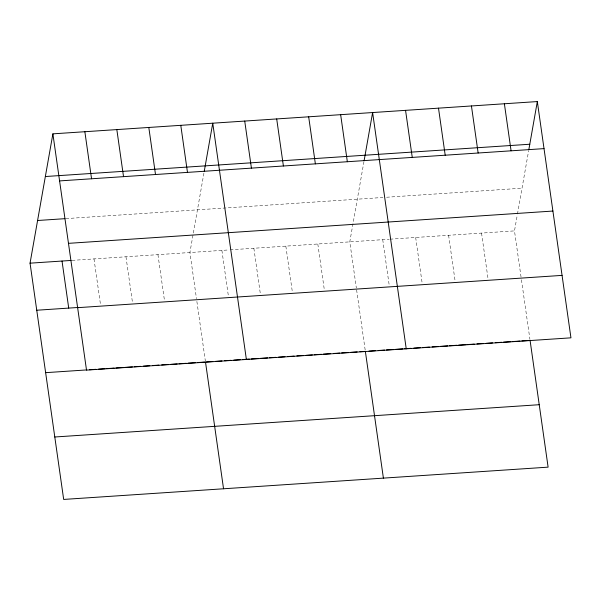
<?xml version="1.0" encoding="UTF-8"?>
<svg xmlns="http://www.w3.org/2000/svg" width="601" height="601" viewBox="0 0 601 601"><rect width="100%" height="100%" fill="white"/><g stroke="black" fill="none" stroke-linecap="round" stroke-linejoin="round"><path stroke-width="0.45" stroke-dasharray="3 2.25" d="M203.919 173.201L189.916 252.518L196.482 298.652M363.951 161.631L349.782 241.865L356.348 287.999M521.052 277.016L514.486 230.889L517.311 214.88M517.469 213.994L528.655 150.656M65.907 218.614L382.935 197.481M386.601 197.241L522.021 188.211M72.075 260.376L229.199 249.903M230.108 249.843L389.125 239.243M390.041 239.183L514.486 230.889M521.45 279.781L529.939 339.46M481.544 233.083L488.11 279.217M448.601 235.276L455.167 281.411M415.667 237.47L422.225 283.604M382.724 239.671L389.29 285.798M356.603 289.84L365.235 350.436M317.809 243.998L324.375 290.125M285.836 246.125L292.402 292.259M253.862 248.258L260.428 294.392M221.889 250.392L228.455 296.518M196.873 301.409L205.369 361.096M157.943 254.651L164.509 300.785M125.97 256.785L132.536 302.912M93.996 258.911L100.562 305.045"/><path stroke-width="0.9" d="M530.074 340.376L548.112 467.15L63.676 499.431L30.05 263.17L52.888 133.85L537.324 101.569L570.95 337.83L86.514 370.111L52.888 133.85M204.242 171.368L212.754 123.197L246.38 359.458M364.108 160.715L372.612 112.545L406.238 348.805M528.82 149.739L537.324 101.569M45.353 176.529L529.789 144.24M59.582 180.909L544.025 148.62M37.585 220.499L64.991 218.674M68.469 243.345L552.905 211.056M30.05 263.17L71.158 260.436M36.744 310.229L77.852 307.487M77.627 307.674L562.063 275.386M45.631 372.665L86.739 369.923M89.481 369.743L95.875 369.315M98.617 369.134L105.01 368.706M106.835 368.586L114.145 368.097M115.97 367.977L123.28 367.489M125.106 367.369L132.415 366.88M134.241 366.76L140.642 366.332M143.376 366.152L149.777 365.724M152.511 365.543L158.912 365.115M161.646 364.935L168.047 364.506M170.782 364.326L177.182 363.898M179.008 363.778L186.318 363.289M188.143 363.169L195.453 362.681M197.278 362.561L204.588 362.072M206.413 361.952L212.807 361.524M215.549 361.344L221.942 360.916M224.684 360.735L231.077 360.307M233.819 360.127L240.212 359.699M242.954 359.518L249.347 359.09M251.173 358.97L258.483 358.481M260.308 358.361L267.618 357.873M269.443 357.753L275.836 357.325M278.579 357.144L284.972 356.716M287.714 356.536L294.107 356.108M296.849 355.92L303.242 355.499M305.984 355.311L312.377 354.89M314.203 354.763L321.512 354.282M323.338 354.154L330.648 353.673M333.39 353.486L339.783 353.065M341.608 352.937L348.009 352.517M350.744 352.329L357.144 351.908M359.879 351.72L365.363 351.36L383.4 478.126M369.022 351.112L375.43 350.683M378.172 350.503L384.58 350.075M386.405 349.955L393.73 349.466M395.556 349.346L402.88 348.858M404.706 348.738L411.114 348.31M413.864 348.122L420.264 347.701M423.014 347.513L429.414 347.085M432.164 346.905L438.565 346.476M440.398 346.356L447.715 345.868M449.548 345.748L456.865 345.259M458.698 345.139L466.015 344.651M467.848 344.523L474.257 344.103M476.999 343.915L483.407 343.487M486.149 343.306L492.557 342.878M495.299 342.698L501.707 342.269M503.533 342.149L510.858 341.661M512.683 341.541L520.008 341.052M521.833 340.925L529.158 340.444M54.789 436.995L539.225 404.706M504.382 103.763L511.083 150.813M471.439 105.956L478.141 153.015M438.497 108.15L445.198 155.208M405.555 110.351L412.256 157.402M340.647 114.671L347.34 161.729M308.674 116.804L315.367 163.863M276.7 118.938L283.394 165.989M244.727 121.064L251.421 168.122M180.781 125.331L187.474 172.382M205.497 362.012L223.542 488.778M148.808 127.457L155.501 174.515M116.834 129.591L123.528 176.649M84.861 131.724L91.555 178.775M62.023 261.044L68.717 308.095"/></g></svg>
